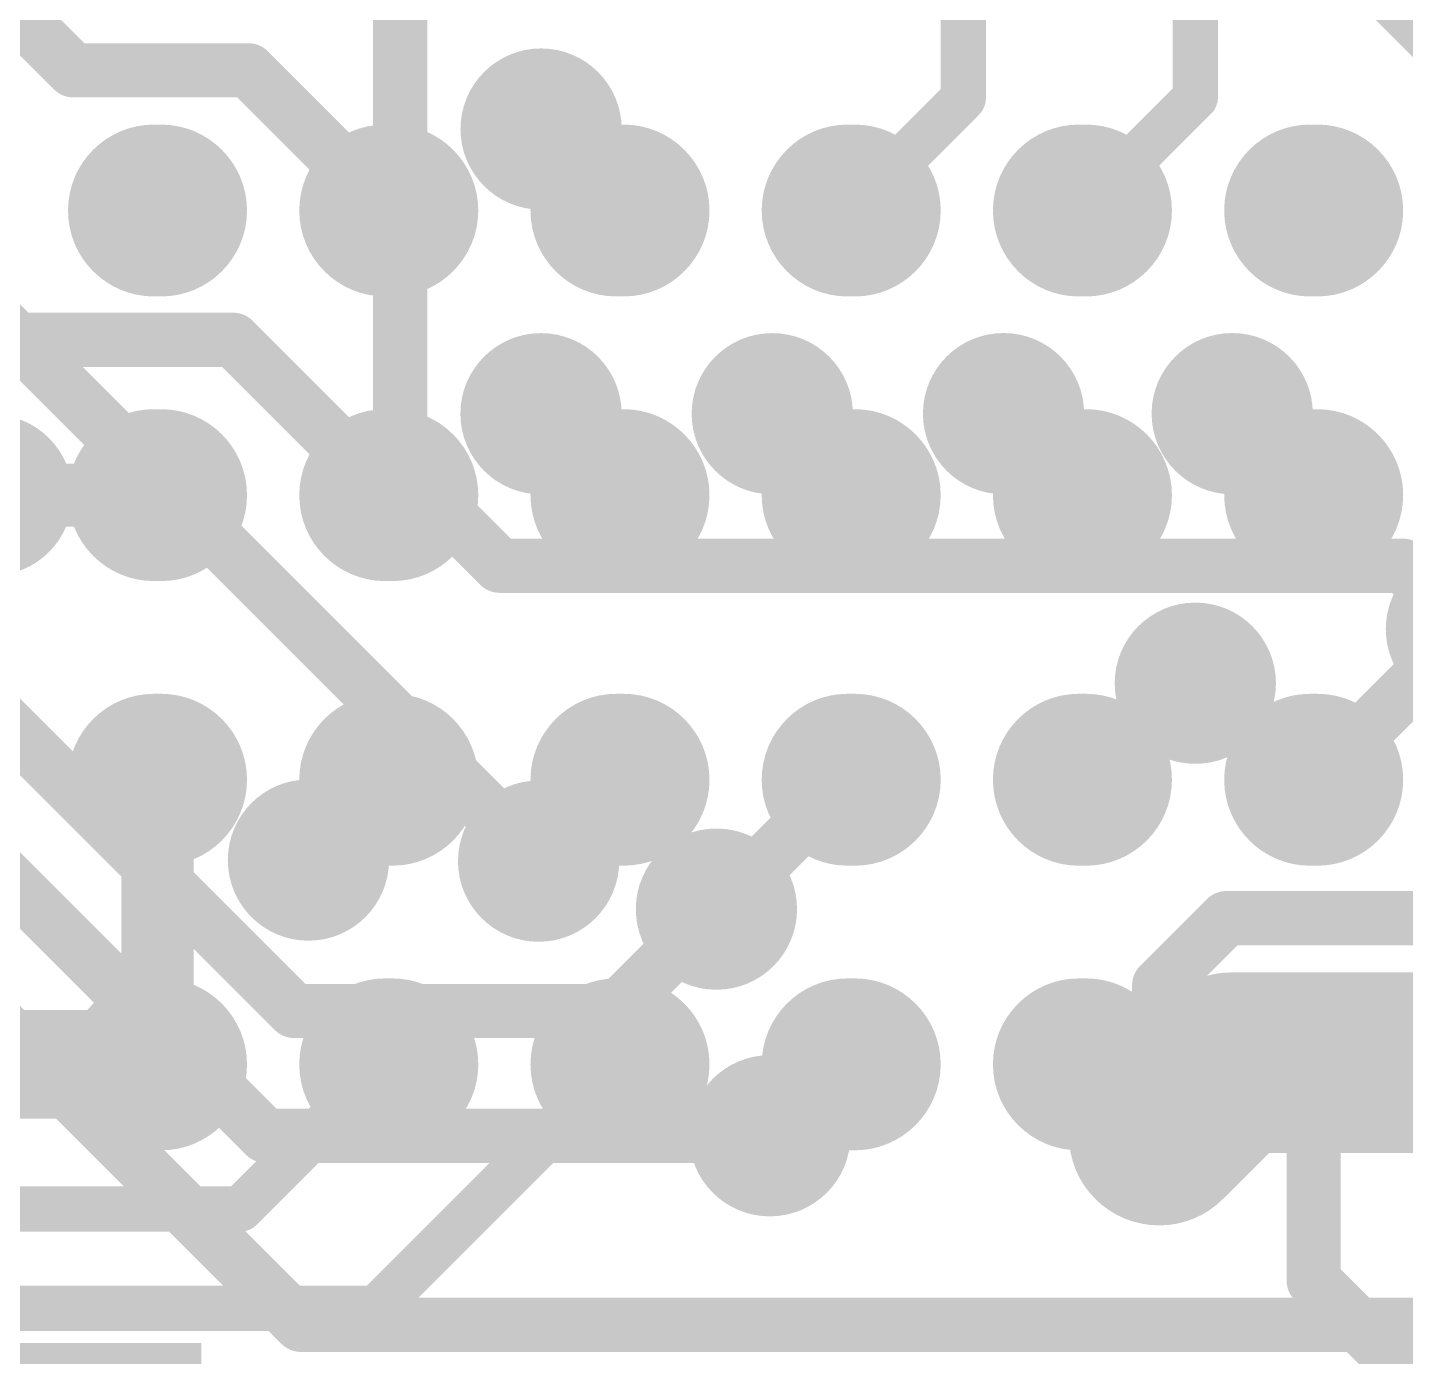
# Model space of a CAD drawing. Header units: millimetres. Extents: x -0.39 to 4.37, y -0.38 to 3.54.
# Drawn here: x 0.6398 to 0.7923, y 0.3515 to 0.4986 of the extents above; entities that cross this region are included whole.
import ezdxf

# ---------------------------------------------------------------- set-up
doc = ezdxf.new("R2010")
doc.units = ezdxf.units.MM
doc.header["$MEASUREMENT"] = 0
for name, color, linetype in [('BottomLayer', 5, 'Continuous'), ('BottomSolder', 6, 'Continuous'), ('TopLayer', 1, 'Continuous'), ('TopPaste', 8, 'Continuous'), ('TopSolder', 216, 'Continuous'), ('ViaHoleLayer', 16, 'Continuous')]:
    doc.layers.add(name, color=color, linetype=linetype)

# ---------------------------------------------------------------- blocks, each defined once
blk = doc.blocks.new('FBGA_178_SDRAM_368')
at = {"layer": 'TopLayer'}
h = blk.add_hatch(color=1, dxfattribs=at)
edge = h.paths.add_edge_path()
edge.add_arc((0.031496, 0.2051175), 0.005512, 0, 180)
edge.add_line((0.025984, 0.2051175), (0.025984, 0.2043305))
edge.add_arc((0.031496, 0.2043305), 0.005512, 180, 360)
edge.add_line((0.03700800000000001, 0.2043305), (0.03700800000000001, 0.2051175))
h = blk.add_hatch(color=1, dxfattribs=at)
edge = h.paths.add_edge_path()
edge.add_arc((0.062992, 0.2051175), 0.005512, 0, 180)
edge.add_line((0.05748, 0.2051175), (0.05748, 0.2043305))
edge.add_arc((0.062992, 0.2043305), 0.005512, 180, 360)
edge.add_line((0.06850400000000001, 0.2043305), (0.06850400000000001, 0.2051175))
h = blk.add_hatch(color=1, dxfattribs=at)
edge = h.paths.add_edge_path()
edge.add_arc((0.094488, 0.2051175), 0.005512, 0, 180)
edge.add_line((0.088976, 0.2051175), (0.088976, 0.2043305))
edge.add_arc((0.094488, 0.2043305), 0.005512, 180, 360)
edge.add_line((0.1, 0.2043305), (0.1, 0.2051175))
h = blk.add_hatch(color=1, dxfattribs=at)
edge = h.paths.add_edge_path()
edge.add_arc((0.125984, 0.2051175), 0.005512, 0, 180)
edge.add_line((0.120472, 0.2051175), (0.120472, 0.2043305))
edge.add_arc((0.125984, 0.2043305), 0.005512, 180, 360)
edge.add_line((0.131496, 0.2043305), (0.131496, 0.2051175))
h = blk.add_hatch(color=1, dxfattribs=at)
edge = h.paths.add_edge_path()
edge.add_arc((0.031496, 0.1795255), 0.005512, 0, 180)
edge.add_line((0.025984, 0.1795255), (0.025984, 0.1787385))
edge.add_arc((0.031496, 0.1787385), 0.005512, 180, 360)
edge.add_line((0.03700800000000001, 0.1787385), (0.03700800000000001, 0.1795255))
h = blk.add_hatch(color=1, dxfattribs=at)
edge = h.paths.add_edge_path()
edge.add_arc((0.062992, 0.1795255), 0.005512, 0, 180)
edge.add_line((0.05748, 0.1795255), (0.05748, 0.1787385))
edge.add_arc((0.062992, 0.1787385), 0.005512, 180, 360)
edge.add_line((0.06850400000000001, 0.1787385), (0.06850400000000001, 0.1795255))
h = blk.add_hatch(color=1, dxfattribs=at)
edge = h.paths.add_edge_path()
edge.add_arc((0.094488, 0.1795255), 0.005512, 0, 180)
edge.add_line((0.088976, 0.1795255), (0.088976, 0.1787385))
edge.add_arc((0.094488, 0.1787385), 0.005512, 180, 360)
edge.add_line((0.1, 0.1787385), (0.1, 0.1795255))
h = blk.add_hatch(color=1, dxfattribs=at)
edge = h.paths.add_edge_path()
edge.add_arc((0.125984, 0.1795255), 0.005512, 0, 180)
edge.add_line((0.120472, 0.1795255), (0.120472, 0.1787385))
edge.add_arc((0.125984, 0.1787385), 0.005512, 180, 360)
edge.add_line((0.131496, 0.1787385), (0.131496, 0.1795255))
h = blk.add_hatch(color=1, dxfattribs=at)
edge = h.paths.add_edge_path()
edge.add_arc((0.031496, 0.1539355), 0.005512, 0, 180)
edge.add_line((0.025984, 0.1539355), (0.025984, 0.1531485))
edge.add_arc((0.031496, 0.1531485), 0.005512, 180, 360)
edge.add_line((0.03700800000000001, 0.1531485), (0.03700800000000001, 0.1539355))
h = blk.add_hatch(color=1, dxfattribs=at)
edge = h.paths.add_edge_path()
edge.add_arc((0.062992, 0.1539355), 0.005512, 0, 180)
edge.add_line((0.05748, 0.1539355), (0.05748, 0.1531485))
edge.add_arc((0.062992, 0.1531485), 0.005512, 180, 360)
edge.add_line((0.06850400000000001, 0.1531485), (0.06850400000000001, 0.1539355))
h = blk.add_hatch(color=1, dxfattribs=at)
edge = h.paths.add_edge_path()
edge.add_arc((0.094488, 0.1539355), 0.005512, 0, 180)
edge.add_line((0.088976, 0.1539355), (0.088976, 0.1531485))
edge.add_arc((0.094488, 0.1531485), 0.005512, 180, 360)
edge.add_line((0.1, 0.1531485), (0.1, 0.1539355))
h = blk.add_hatch(color=1, dxfattribs=at)
edge = h.paths.add_edge_path()
edge.add_arc((0.125984, 0.1539355), 0.005512, 0, 180)
edge.add_line((0.120472, 0.1539355), (0.120472, 0.1531485))
edge.add_arc((0.125984, 0.1531485), 0.005512, 180, 360)
edge.add_line((0.131496, 0.1531485), (0.131496, 0.1539355))
h = blk.add_hatch(color=1, dxfattribs=at)
edge = h.paths.add_edge_path()
edge.add_arc((0.031496, 0.1283455), 0.005512, 0, 180)
edge.add_line((0.025984, 0.1283455), (0.025984, 0.1275585))
edge.add_arc((0.031496, 0.1275585), 0.005512, 180, 360)
edge.add_line((0.03700800000000001, 0.1275585), (0.03700800000000001, 0.1283455))
h = blk.add_hatch(color=1, dxfattribs=at)
edge = h.paths.add_edge_path()
edge.add_arc((0.062992, 0.1283455), 0.005512, 0, 180)
edge.add_line((0.05748, 0.1283455), (0.05748, 0.1275585))
edge.add_arc((0.062992, 0.1275585), 0.005512, 180, 360)
edge.add_line((0.06850400000000001, 0.1275585), (0.06850400000000001, 0.1283455))
h = blk.add_hatch(color=1, dxfattribs=at)
edge = h.paths.add_edge_path()
edge.add_arc((0.094488, 0.1283455), 0.005512, 0, 180)
edge.add_line((0.088976, 0.1283455), (0.088976, 0.1275585))
edge.add_arc((0.094488, 0.1275585), 0.005512, 180, 360)
edge.add_line((0.1, 0.1275585), (0.1, 0.1283455))
h = blk.add_hatch(color=1, dxfattribs=at)
edge = h.paths.add_edge_path()
edge.add_arc((0.125984, 0.1283455), 0.005512, 0, 180)
edge.add_line((0.120472, 0.1283455), (0.120472, 0.1275585))
edge.add_arc((0.125984, 0.1275585), 0.005512, 180, 360)
edge.add_line((0.131496, 0.1275585), (0.131496, 0.1283455))
h = blk.add_hatch(color=1, dxfattribs=at)
edge = h.paths.add_edge_path()
edge.add_arc((0.031496, 0.1027555), 0.005512, 0, 180)
edge.add_line((0.025984, 0.1027555), (0.025984, 0.1019685))
edge.add_arc((0.031496, 0.1019685), 0.005512, 180, 360)
edge.add_line((0.03700800000000001, 0.1019685), (0.03700800000000001, 0.1027555))
h = blk.add_hatch(color=1, dxfattribs=at)
edge = h.paths.add_edge_path()
edge.add_arc((0.062992, 0.1027555), 0.005512, 0, 180)
edge.add_line((0.05748, 0.1027555), (0.05748, 0.1019685))
edge.add_arc((0.062992, 0.1019685), 0.005512, 180, 360)
edge.add_line((0.06850400000000001, 0.1019685), (0.06850400000000001, 0.1027555))
h = blk.add_hatch(color=1, dxfattribs=at)
edge = h.paths.add_edge_path()
edge.add_arc((0.094488, 0.1027555), 0.005512, 0, 180)
edge.add_line((0.088976, 0.1027555), (0.088976, 0.1019685))
edge.add_arc((0.094488, 0.1019685), 0.005512, 180, 360)
edge.add_line((0.1, 0.1019685), (0.1, 0.1027555))
h = blk.add_hatch(color=1, dxfattribs=at)
edge = h.paths.add_edge_path()
edge.add_arc((0.125984, 0.1027555), 0.005512, 0, 180)
edge.add_line((0.120472, 0.1027555), (0.120472, 0.1019685))
edge.add_arc((0.125984, 0.1019685), 0.005512, 180, 360)
edge.add_line((0.131496, 0.1019685), (0.131496, 0.1027555))
h = blk.add_hatch(color=1, dxfattribs=at)
edge = h.paths.add_edge_path()
edge.add_arc((0.031496, 0.0771635), 0.005512, 0, 180)
edge.add_line((0.025984, 0.0771635), (0.025984, 0.0763765))
edge.add_arc((0.031496, 0.0763765), 0.005512, 180, 360)
edge.add_line((0.03700800000000001, 0.0763765), (0.03700800000000001, 0.0771635))
h = blk.add_hatch(color=1, dxfattribs=at)
edge = h.paths.add_edge_path()
edge.add_arc((0.062992, 0.0771635), 0.005512, 0, 180)
edge.add_line((0.05748, 0.0771635), (0.05748, 0.0763765))
edge.add_arc((0.062992, 0.0763765), 0.005512, 180, 360)
edge.add_line((0.06850400000000001, 0.0763765), (0.06850400000000001, 0.0771635))
h = blk.add_hatch(color=1, dxfattribs=at)
edge = h.paths.add_edge_path()
edge.add_arc((0.094488, 0.0771635), 0.005512, 0, 180)
edge.add_line((0.088976, 0.0771635), (0.088976, 0.0763765))
edge.add_arc((0.094488, 0.0763765), 0.005512, 180, 360)
edge.add_line((0.1, 0.0763765), (0.1, 0.0771635))
h = blk.add_hatch(color=1, dxfattribs=at)
edge = h.paths.add_edge_path()
edge.add_arc((0.125984, 0.0771635), 0.005512, 0, 180)
edge.add_line((0.120472, 0.0771635), (0.120472, 0.0763765))
edge.add_arc((0.125984, 0.0763765), 0.005512, 180, 360)
edge.add_line((0.131496, 0.0763765), (0.131496, 0.0771635))
at = {"layer": 'TopPaste'}
h = blk.add_hatch(color=8, dxfattribs=at)
edge = h.paths.add_edge_path()
edge.add_arc((0.031496, 0.2051175), 0.005512, 0, 180)
edge.add_line((0.025984, 0.2051175), (0.025984, 0.2043305))
edge.add_arc((0.031496, 0.2043305), 0.005512, 180, 360)
edge.add_line((0.03700800000000001, 0.2043305), (0.03700800000000001, 0.2051175))
h = blk.add_hatch(color=8, dxfattribs=at)
edge = h.paths.add_edge_path()
edge.add_arc((0.062992, 0.2051175), 0.005512, 0, 180)
edge.add_line((0.05748, 0.2051175), (0.05748, 0.2043305))
edge.add_arc((0.062992, 0.2043305), 0.005512, 180, 360)
edge.add_line((0.06850400000000001, 0.2043305), (0.06850400000000001, 0.2051175))
h = blk.add_hatch(color=8, dxfattribs=at)
edge = h.paths.add_edge_path()
edge.add_arc((0.094488, 0.2051175), 0.005512, 0, 180)
edge.add_line((0.088976, 0.2051175), (0.088976, 0.2043305))
edge.add_arc((0.094488, 0.2043305), 0.005512, 180, 360)
edge.add_line((0.1, 0.2043305), (0.1, 0.2051175))
h = blk.add_hatch(color=8, dxfattribs=at)
edge = h.paths.add_edge_path()
edge.add_arc((0.125984, 0.2051175), 0.005512, 0, 180)
edge.add_line((0.120472, 0.2051175), (0.120472, 0.2043305))
edge.add_arc((0.125984, 0.2043305), 0.005512, 180, 360)
edge.add_line((0.131496, 0.2043305), (0.131496, 0.2051175))
h = blk.add_hatch(color=8, dxfattribs=at)
edge = h.paths.add_edge_path()
edge.add_arc((0.031496, 0.1795255), 0.005512, 0, 180)
edge.add_line((0.025984, 0.1795255), (0.025984, 0.1787385))
edge.add_arc((0.031496, 0.1787385), 0.005512, 180, 360)
edge.add_line((0.03700800000000001, 0.1787385), (0.03700800000000001, 0.1795255))
h = blk.add_hatch(color=8, dxfattribs=at)
edge = h.paths.add_edge_path()
edge.add_arc((0.062992, 0.1795255), 0.005512, 0, 180)
edge.add_line((0.05748, 0.1795255), (0.05748, 0.1787385))
edge.add_arc((0.062992, 0.1787385), 0.005512, 180, 360)
edge.add_line((0.06850400000000001, 0.1787385), (0.06850400000000001, 0.1795255))
h = blk.add_hatch(color=8, dxfattribs=at)
edge = h.paths.add_edge_path()
edge.add_arc((0.094488, 0.1795255), 0.005512, 0, 180)
edge.add_line((0.088976, 0.1795255), (0.088976, 0.1787385))
edge.add_arc((0.094488, 0.1787385), 0.005512, 180, 360)
edge.add_line((0.1, 0.1787385), (0.1, 0.1795255))
h = blk.add_hatch(color=8, dxfattribs=at)
edge = h.paths.add_edge_path()
edge.add_arc((0.125984, 0.1795255), 0.005512, 0, 180)
edge.add_line((0.120472, 0.1795255), (0.120472, 0.1787385))
edge.add_arc((0.125984, 0.1787385), 0.005512, 180, 360)
edge.add_line((0.131496, 0.1787385), (0.131496, 0.1795255))
h = blk.add_hatch(color=8, dxfattribs=at)
edge = h.paths.add_edge_path()
edge.add_arc((0.031496, 0.1539355), 0.005512, 0, 180)
edge.add_line((0.025984, 0.1539355), (0.025984, 0.1531485))
edge.add_arc((0.031496, 0.1531485), 0.005512, 180, 360)
edge.add_line((0.03700800000000001, 0.1531485), (0.03700800000000001, 0.1539355))
h = blk.add_hatch(color=8, dxfattribs=at)
edge = h.paths.add_edge_path()
edge.add_arc((0.062992, 0.1539355), 0.005512, 0, 180)
edge.add_line((0.05748, 0.1539355), (0.05748, 0.1531485))
edge.add_arc((0.062992, 0.1531485), 0.005512, 180, 360)
edge.add_line((0.06850400000000001, 0.1531485), (0.06850400000000001, 0.1539355))
h = blk.add_hatch(color=8, dxfattribs=at)
edge = h.paths.add_edge_path()
edge.add_arc((0.094488, 0.1539355), 0.005512, 0, 180)
edge.add_line((0.088976, 0.1539355), (0.088976, 0.1531485))
edge.add_arc((0.094488, 0.1531485), 0.005512, 180, 360)
edge.add_line((0.1, 0.1531485), (0.1, 0.1539355))
h = blk.add_hatch(color=8, dxfattribs=at)
edge = h.paths.add_edge_path()
edge.add_arc((0.125984, 0.1539355), 0.005512, 0, 180)
edge.add_line((0.120472, 0.1539355), (0.120472, 0.1531485))
edge.add_arc((0.125984, 0.1531485), 0.005512, 180, 360)
edge.add_line((0.131496, 0.1531485), (0.131496, 0.1539355))
h = blk.add_hatch(color=8, dxfattribs=at)
edge = h.paths.add_edge_path()
edge.add_arc((0.031496, 0.1283455), 0.005512, 0, 180)
edge.add_line((0.025984, 0.1283455), (0.025984, 0.1275585))
edge.add_arc((0.031496, 0.1275585), 0.005512, 180, 360)
edge.add_line((0.03700800000000001, 0.1275585), (0.03700800000000001, 0.1283455))
h = blk.add_hatch(color=8, dxfattribs=at)
edge = h.paths.add_edge_path()
edge.add_arc((0.062992, 0.1283455), 0.005512, 0, 180)
edge.add_line((0.05748, 0.1283455), (0.05748, 0.1275585))
edge.add_arc((0.062992, 0.1275585), 0.005512, 180, 360)
edge.add_line((0.06850400000000001, 0.1275585), (0.06850400000000001, 0.1283455))
h = blk.add_hatch(color=8, dxfattribs=at)
edge = h.paths.add_edge_path()
edge.add_arc((0.094488, 0.1283455), 0.005512, 0, 180)
edge.add_line((0.088976, 0.1283455), (0.088976, 0.1275585))
edge.add_arc((0.094488, 0.1275585), 0.005512, 180, 360)
edge.add_line((0.1, 0.1275585), (0.1, 0.1283455))
h = blk.add_hatch(color=8, dxfattribs=at)
edge = h.paths.add_edge_path()
edge.add_arc((0.125984, 0.1283455), 0.005512, 0, 180)
edge.add_line((0.120472, 0.1283455), (0.120472, 0.1275585))
edge.add_arc((0.125984, 0.1275585), 0.005512, 180, 360)
edge.add_line((0.131496, 0.1275585), (0.131496, 0.1283455))
h = blk.add_hatch(color=8, dxfattribs=at)
edge = h.paths.add_edge_path()
edge.add_arc((0.031496, 0.1027555), 0.005512, 0, 180)
edge.add_line((0.025984, 0.1027555), (0.025984, 0.1019685))
edge.add_arc((0.031496, 0.1019685), 0.005512, 180, 360)
edge.add_line((0.03700800000000001, 0.1019685), (0.03700800000000001, 0.1027555))
h = blk.add_hatch(color=8, dxfattribs=at)
edge = h.paths.add_edge_path()
edge.add_arc((0.062992, 0.1027555), 0.005512, 0, 180)
edge.add_line((0.05748, 0.1027555), (0.05748, 0.1019685))
edge.add_arc((0.062992, 0.1019685), 0.005512, 180, 360)
edge.add_line((0.06850400000000001, 0.1019685), (0.06850400000000001, 0.1027555))
h = blk.add_hatch(color=8, dxfattribs=at)
edge = h.paths.add_edge_path()
edge.add_arc((0.094488, 0.1027555), 0.005512, 0, 180)
edge.add_line((0.088976, 0.1027555), (0.088976, 0.1019685))
edge.add_arc((0.094488, 0.1019685), 0.005512, 180, 360)
edge.add_line((0.1, 0.1019685), (0.1, 0.1027555))
h = blk.add_hatch(color=8, dxfattribs=at)
edge = h.paths.add_edge_path()
edge.add_arc((0.125984, 0.1027555), 0.005512, 0, 180)
edge.add_line((0.120472, 0.1027555), (0.120472, 0.1019685))
edge.add_arc((0.125984, 0.1019685), 0.005512, 180, 360)
edge.add_line((0.131496, 0.1019685), (0.131496, 0.1027555))
h = blk.add_hatch(color=8, dxfattribs=at)
edge = h.paths.add_edge_path()
edge.add_arc((0.031496, 0.0771635), 0.005512, 0, 180)
edge.add_line((0.025984, 0.0771635), (0.025984, 0.0763765))
edge.add_arc((0.031496, 0.0763765), 0.005512, 180, 360)
edge.add_line((0.03700800000000001, 0.0763765), (0.03700800000000001, 0.0771635))
h = blk.add_hatch(color=8, dxfattribs=at)
edge = h.paths.add_edge_path()
edge.add_arc((0.062992, 0.0771635), 0.005512, 0, 180)
edge.add_line((0.05748, 0.0771635), (0.05748, 0.0763765))
edge.add_arc((0.062992, 0.0763765), 0.005512, 180, 360)
edge.add_line((0.06850400000000001, 0.0763765), (0.06850400000000001, 0.0771635))
h = blk.add_hatch(color=8, dxfattribs=at)
edge = h.paths.add_edge_path()
edge.add_arc((0.094488, 0.0771635), 0.005512, 0, 180)
edge.add_line((0.088976, 0.0771635), (0.088976, 0.0763765))
edge.add_arc((0.094488, 0.0763765), 0.005512, 180, 360)
edge.add_line((0.1, 0.0763765), (0.1, 0.0771635))
h = blk.add_hatch(color=8, dxfattribs=at)
edge = h.paths.add_edge_path()
edge.add_arc((0.125984, 0.0771635), 0.005512, 0, 180)
edge.add_line((0.120472, 0.0771635), (0.120472, 0.0763765))
edge.add_arc((0.125984, 0.0763765), 0.005512, 180, 360)
edge.add_line((0.131496, 0.0763765), (0.131496, 0.0771635))
at = {"layer": 'TopSolder'}
h = blk.add_hatch(color=216, dxfattribs=at)
edge = h.paths.add_edge_path()
edge.add_arc((0.031496, 0.2051175), 0.009512, 0, 180)
edge.add_line((0.021984, 0.2051175), (0.021984, 0.2043305))
edge.add_arc((0.031496, 0.2043305), 0.009512, 180, 360)
edge.add_line((0.041008, 0.2043305), (0.041008, 0.2051175))
h = blk.add_hatch(color=216, dxfattribs=at)
edge = h.paths.add_edge_path()
edge.add_arc((0.062992, 0.2051175), 0.009512, 0, 180)
edge.add_line((0.05348000000000001, 0.2051175), (0.05348000000000001, 0.2043305))
edge.add_arc((0.062992, 0.2043305), 0.009512, 180, 360)
edge.add_line((0.07250400000000001, 0.2043305), (0.07250400000000001, 0.2051175))
h = blk.add_hatch(color=216, dxfattribs=at)
edge = h.paths.add_edge_path()
edge.add_arc((0.094488, 0.2051175), 0.009512, 0, 180)
edge.add_line((0.084976, 0.2051175), (0.084976, 0.2043305))
edge.add_arc((0.094488, 0.2043305), 0.009512, 180, 360)
edge.add_line((0.104, 0.2043305), (0.104, 0.2051175))
h = blk.add_hatch(color=216, dxfattribs=at)
edge = h.paths.add_edge_path()
edge.add_arc((0.125984, 0.2051175), 0.009512, 0, 180)
edge.add_line((0.116472, 0.2051175), (0.116472, 0.2043305))
edge.add_arc((0.125984, 0.2043305), 0.009512, 180, 360)
edge.add_line((0.135496, 0.2043305), (0.135496, 0.2051175))
h = blk.add_hatch(color=216, dxfattribs=at)
edge = h.paths.add_edge_path()
edge.add_arc((0.031496, 0.1795255), 0.009512, 0, 180)
edge.add_line((0.021984, 0.1795255), (0.021984, 0.1787385))
edge.add_arc((0.031496, 0.1787385), 0.009512, 180, 360)
edge.add_line((0.041008, 0.1787385), (0.041008, 0.1795255))
h = blk.add_hatch(color=216, dxfattribs=at)
edge = h.paths.add_edge_path()
edge.add_arc((0.062992, 0.1795255), 0.009512, 0, 180)
edge.add_line((0.05348000000000001, 0.1795255), (0.05348000000000001, 0.1787385))
edge.add_arc((0.062992, 0.1787385), 0.009512, 180, 360)
edge.add_line((0.07250400000000001, 0.1787385), (0.07250400000000001, 0.1795255))
h = blk.add_hatch(color=216, dxfattribs=at)
edge = h.paths.add_edge_path()
edge.add_arc((0.094488, 0.1795255), 0.009512, 0, 180)
edge.add_line((0.084976, 0.1795255), (0.084976, 0.1787385))
edge.add_arc((0.094488, 0.1787385), 0.009512, 180, 360)
edge.add_line((0.104, 0.1787385), (0.104, 0.1795255))
h = blk.add_hatch(color=216, dxfattribs=at)
edge = h.paths.add_edge_path()
edge.add_arc((0.125984, 0.1795255), 0.009512, 0, 180)
edge.add_line((0.116472, 0.1795255), (0.116472, 0.1787385))
edge.add_arc((0.125984, 0.1787385), 0.009512, 180, 360)
edge.add_line((0.135496, 0.1787385), (0.135496, 0.1795255))
h = blk.add_hatch(color=216, dxfattribs=at)
edge = h.paths.add_edge_path()
edge.add_arc((0.031496, 0.1539355), 0.009512, 0, 180)
edge.add_line((0.021984, 0.1539355), (0.021984, 0.1531485))
edge.add_arc((0.031496, 0.1531485), 0.009512, 180, 360)
edge.add_line((0.041008, 0.1531485), (0.041008, 0.1539355))
h = blk.add_hatch(color=216, dxfattribs=at)
edge = h.paths.add_edge_path()
edge.add_arc((0.062992, 0.1539355), 0.009512, 0, 180)
edge.add_line((0.05348000000000001, 0.1539355), (0.05348000000000001, 0.1531485))
edge.add_arc((0.062992, 0.1531485), 0.009512, 180, 360)
edge.add_line((0.07250400000000001, 0.1531485), (0.07250400000000001, 0.1539355))
h = blk.add_hatch(color=216, dxfattribs=at)
edge = h.paths.add_edge_path()
edge.add_arc((0.094488, 0.1539355), 0.009512, 0, 180)
edge.add_line((0.084976, 0.1539355), (0.084976, 0.1531485))
edge.add_arc((0.094488, 0.1531485), 0.009512, 180, 360)
edge.add_line((0.104, 0.1531485), (0.104, 0.1539355))
h = blk.add_hatch(color=216, dxfattribs=at)
edge = h.paths.add_edge_path()
edge.add_arc((0.125984, 0.1539355), 0.009512, 0, 180)
edge.add_line((0.116472, 0.1539355), (0.116472, 0.1531485))
edge.add_arc((0.125984, 0.1531485), 0.009512, 180, 360)
edge.add_line((0.135496, 0.1531485), (0.135496, 0.1539355))
h = blk.add_hatch(color=216, dxfattribs=at)
edge = h.paths.add_edge_path()
edge.add_arc((0.031496, 0.1283455), 0.009512, 0, 180)
edge.add_line((0.021984, 0.1283455), (0.021984, 0.1275585))
edge.add_arc((0.031496, 0.1275585), 0.009512, 180, 360)
edge.add_line((0.041008, 0.1275585), (0.041008, 0.1283455))
h = blk.add_hatch(color=216, dxfattribs=at)
edge = h.paths.add_edge_path()
edge.add_arc((0.062992, 0.1283455), 0.009512, 0, 180)
edge.add_line((0.05348000000000001, 0.1283455), (0.05348000000000001, 0.1275585))
edge.add_arc((0.062992, 0.1275585), 0.009512, 180, 360)
edge.add_line((0.07250400000000001, 0.1275585), (0.07250400000000001, 0.1283455))
h = blk.add_hatch(color=216, dxfattribs=at)
edge = h.paths.add_edge_path()
edge.add_arc((0.094488, 0.1283455), 0.009512, 0, 180)
edge.add_line((0.084976, 0.1283455), (0.084976, 0.1275585))
edge.add_arc((0.094488, 0.1275585), 0.009512, 180, 360)
edge.add_line((0.104, 0.1275585), (0.104, 0.1283455))
h = blk.add_hatch(color=216, dxfattribs=at)
edge = h.paths.add_edge_path()
edge.add_arc((0.125984, 0.1283455), 0.009512, 0, 180)
edge.add_line((0.116472, 0.1283455), (0.116472, 0.1275585))
edge.add_arc((0.125984, 0.1275585), 0.009512, 180, 360)
edge.add_line((0.135496, 0.1275585), (0.135496, 0.1283455))
h = blk.add_hatch(color=216, dxfattribs=at)
edge = h.paths.add_edge_path()
edge.add_arc((0.031496, 0.1027555), 0.009512, 0, 180)
edge.add_line((0.021984, 0.1027555), (0.021984, 0.1019685))
edge.add_arc((0.031496, 0.1019685), 0.009512, 180, 360)
edge.add_line((0.041008, 0.1019685), (0.041008, 0.1027555))
h = blk.add_hatch(color=216, dxfattribs=at)
edge = h.paths.add_edge_path()
edge.add_arc((0.062992, 0.1027555), 0.009512, 0, 180)
edge.add_line((0.05348000000000001, 0.1027555), (0.05348000000000001, 0.1019685))
edge.add_arc((0.062992, 0.1019685), 0.009512, 180, 360)
edge.add_line((0.07250400000000001, 0.1019685), (0.07250400000000001, 0.1027555))
h = blk.add_hatch(color=216, dxfattribs=at)
edge = h.paths.add_edge_path()
edge.add_arc((0.094488, 0.1027555), 0.009512, 0, 180)
edge.add_line((0.084976, 0.1027555), (0.084976, 0.1019685))
edge.add_arc((0.094488, 0.1019685), 0.009512, 180, 360)
edge.add_line((0.104, 0.1019685), (0.104, 0.1027555))
h = blk.add_hatch(color=216, dxfattribs=at)
edge = h.paths.add_edge_path()
edge.add_arc((0.125984, 0.1027555), 0.009512, 0, 180)
edge.add_line((0.116472, 0.1027555), (0.116472, 0.1019685))
edge.add_arc((0.125984, 0.1019685), 0.009512, 180, 360)
edge.add_line((0.135496, 0.1019685), (0.135496, 0.1027555))
h = blk.add_hatch(color=216, dxfattribs=at)
edge = h.paths.add_edge_path()
edge.add_arc((0.031496, 0.0771635), 0.009512, 0, 180)
edge.add_line((0.021984, 0.0771635), (0.021984, 0.0763765))
edge.add_arc((0.031496, 0.0763765), 0.009512, 180, 360)
edge.add_line((0.041008, 0.0763765), (0.041008, 0.0771635))
h = blk.add_hatch(color=216, dxfattribs=at)
edge = h.paths.add_edge_path()
edge.add_arc((0.062992, 0.0771635), 0.009512, 0, 180)
edge.add_line((0.05348000000000001, 0.0771635), (0.05348000000000001, 0.0763765))
edge.add_arc((0.062992, 0.0763765), 0.009512, 180, 360)
edge.add_line((0.07250400000000001, 0.0763765), (0.07250400000000001, 0.0771635))
h = blk.add_hatch(color=216, dxfattribs=at)
edge = h.paths.add_edge_path()
edge.add_arc((0.094488, 0.0771635), 0.009512, 0, 180)
edge.add_line((0.084976, 0.0771635), (0.084976, 0.0763765))
edge.add_arc((0.094488, 0.0763765), 0.009512, 180, 360)
edge.add_line((0.104, 0.0763765), (0.104, 0.0771635))
h = blk.add_hatch(color=216, dxfattribs=at)
edge = h.paths.add_edge_path()
edge.add_arc((0.125984, 0.0771635), 0.009512, 0, 180)
edge.add_line((0.116472, 0.0771635), (0.116472, 0.0763765))
edge.add_arc((0.125984, 0.0763765), 0.009512, 180, 360)
edge.add_line((0.135496, 0.0763765), (0.135496, 0.0771635))

msp = doc.modelspace()

# ---------------------------------------------------------------- hatches: boundary and pattern name
at = {"layer": 'BottomLayer'}
h = msp.add_hatch(color=5, dxfattribs=at)
edge = h.paths.add_edge_path()
edge.add_arc((0.6965945, 0.4873262), 0.0049212, 0, 360)
h = msp.add_hatch(color=5, dxfattribs=at)
edge = h.paths.add_edge_path()
edge.add_arc((0.6541445, 0.4783102), 0.0049212, 0, 360)
h = msp.add_hatch(color=5, dxfattribs=at)
edge = h.paths.add_edge_path()
edge.add_arc((0.7820985, 0.4783102), 0.0049212, 0, 360)
h = msp.add_hatch(color=5, dxfattribs=at)
edge = h.paths.add_edge_path()
edge.add_arc((0.6965865, 0.4558222), 0.0049212, 0, 360)
h = msp.add_hatch(color=5, dxfattribs=at)
edge = h.paths.add_edge_path()
edge.add_arc((0.7221765, 0.4558222), 0.0049212, 0, 360)
h = msp.add_hatch(color=5, dxfattribs=at)
edge = h.paths.add_edge_path()
edge.add_arc((0.7477745, 0.4558302), 0.0049212, 0, 360)
h = msp.add_hatch(color=5, dxfattribs=at)
edge = h.paths.add_edge_path()
edge.add_arc((0.7730825, 0.4558302), 0.0049212, 0, 360)
h = msp.add_hatch(color=5, dxfattribs=at)
edge = h.paths.add_edge_path()
edge.add_arc((0.6358225, 0.4468222), 0.0049212, 0, 360)
h = msp.add_hatch(color=5, dxfattribs=at)
edge = h.paths.add_edge_path()
edge.add_arc((0.769, 0.426), 0.0049212, 0, 360)
h = msp.add_hatch(color=5, dxfattribs=at)
edge = h.paths.add_edge_path()
edge.add_arc((0.6708459, 0.4064276), 0.0049212, 0, 360)
h = msp.add_hatch(color=5, dxfattribs=at)
edge = h.paths.add_edge_path()
edge.add_arc((0.6963185, 0.4063102), 0.0049212, 0, 360)
h = msp.add_hatch(color=5, dxfattribs=at)
edge = h.paths.add_edge_path()
edge.add_arc((0.716, 0.401), 0.0049212, 0, 360)
h = msp.add_hatch(color=5, dxfattribs=at)
edge = h.paths.add_edge_path()
edge.add_arc((0.765, 0.376), 0.0059055, 0, 360)
h = msp.add_hatch(color=5, dxfattribs=at)
edge = h.paths.add_edge_path()
edge.add_arc((0.7219085, 0.3759213), 0.0049212, 0, 360)
msp.add_hatch(color=5, dxfattribs=at).paths.add_polyline_path([(0.595, 0.247), (0.659, 0.247), (0.659, 0.353), (0.595, 0.353)])
at = {"layer": 'BottomSolder'}
h = msp.add_hatch(color=6, dxfattribs=at)
edge = h.paths.add_edge_path()
edge.add_arc((0.6965945, 0.4873262), 0.0089212, 0, 360)
h = msp.add_hatch(color=6, dxfattribs=at)
edge = h.paths.add_edge_path()
edge.add_arc((0.6541445, 0.4783102), 0.0089212, 0, 360)
h = msp.add_hatch(color=6, dxfattribs=at)
edge = h.paths.add_edge_path()
edge.add_arc((0.7820985, 0.4783102), 0.0089212, 0, 360)
h = msp.add_hatch(color=6, dxfattribs=at)
edge = h.paths.add_edge_path()
edge.add_arc((0.6965865, 0.4558222), 0.0089212, 0, 360)
h = msp.add_hatch(color=6, dxfattribs=at)
edge = h.paths.add_edge_path()
edge.add_arc((0.7221765, 0.4558222), 0.0089212, 0, 360)
h = msp.add_hatch(color=6, dxfattribs=at)
edge = h.paths.add_edge_path()
edge.add_arc((0.7477745, 0.4558302), 0.0089212, 0, 360)
h = msp.add_hatch(color=6, dxfattribs=at)
edge = h.paths.add_edge_path()
edge.add_arc((0.7730825, 0.4558302), 0.0089212, 0, 360)
h = msp.add_hatch(color=6, dxfattribs=at)
edge = h.paths.add_edge_path()
edge.add_arc((0.6358225, 0.4468222), 0.0089212, 0, 360)
h = msp.add_hatch(color=6, dxfattribs=at)
edge = h.paths.add_edge_path()
edge.add_arc((0.799, 0.432), 0.0089212, 0, 360)
h = msp.add_hatch(color=6, dxfattribs=at)
edge = h.paths.add_edge_path()
edge.add_arc((0.769, 0.426), 0.0089212, 0, 360)
h = msp.add_hatch(color=6, dxfattribs=at)
edge = h.paths.add_edge_path()
edge.add_arc((0.6708459, 0.4064276), 0.0089212, 0, 360)
h = msp.add_hatch(color=6, dxfattribs=at)
edge = h.paths.add_edge_path()
edge.add_arc((0.6963185, 0.4063102), 0.0089212, 0, 360)
h = msp.add_hatch(color=6, dxfattribs=at)
edge = h.paths.add_edge_path()
edge.add_arc((0.716, 0.401), 0.0089212, 0, 360)
h = msp.add_hatch(color=6, dxfattribs=at)
edge = h.paths.add_edge_path()
edge.add_arc((0.765, 0.376), 0.0099055, 0, 360)
h = msp.add_hatch(color=6, dxfattribs=at)
edge = h.paths.add_edge_path()
edge.add_arc((0.7219085, 0.3759213), 0.0089212, 0, 360)
at = {"layer": 'TopLayer'}
h = msp.add_hatch(color=1, dxfattribs=at)
edge = h.paths.add_edge_path()
edge.add_arc((0.6965945, 0.4873262), 0.0049212, 0, 360)
h = msp.add_hatch(color=1, dxfattribs=at)
edge = h.paths.add_edge_path()
edge.add_arc((0.6541445, 0.4783102), 0.0049212, 0, 360)
h = msp.add_hatch(color=1, dxfattribs=at)
edge = h.paths.add_edge_path()
edge.add_arc((0.7820985, 0.4783102), 0.0049212, 0, 360)
h = msp.add_hatch(color=1, dxfattribs=at)
edge = h.paths.add_edge_path()
edge.add_arc((0.6965865, 0.4558222), 0.0049212, 0, 360)
h = msp.add_hatch(color=1, dxfattribs=at)
edge = h.paths.add_edge_path()
edge.add_arc((0.7221765, 0.4558222), 0.0049212, 0, 360)
h = msp.add_hatch(color=1, dxfattribs=at)
edge = h.paths.add_edge_path()
edge.add_arc((0.7477745, 0.4558302), 0.0049212, 0, 360)
h = msp.add_hatch(color=1, dxfattribs=at)
edge = h.paths.add_edge_path()
edge.add_arc((0.7730825, 0.4558302), 0.0049212, 0, 360)
h = msp.add_hatch(color=1, dxfattribs=at)
edge = h.paths.add_edge_path()
edge.add_arc((0.6358225, 0.4468222), 0.0049212, 0, 360)
h = msp.add_hatch(color=1, dxfattribs=at)
edge = h.paths.add_edge_path()
edge.add_arc((0.769, 0.426), 0.0049212, 0, 360)
h = msp.add_hatch(color=1, dxfattribs=at)
edge = h.paths.add_edge_path()
edge.add_arc((0.6708459, 0.4064276), 0.0049212, 0, 360)
h = msp.add_hatch(color=1, dxfattribs=at)
edge = h.paths.add_edge_path()
edge.add_arc((0.6963185, 0.4063102), 0.0049212, 0, 360)
h = msp.add_hatch(color=1, dxfattribs=at)
edge = h.paths.add_edge_path()
edge.add_arc((0.716, 0.401), 0.0049212, 0, 360)
h = msp.add_hatch(color=1, dxfattribs=at)
edge = h.paths.add_edge_path()
edge.add_arc((0.765, 0.376), 0.0059055, 0, 360)
h = msp.add_hatch(color=1, dxfattribs=at)
edge = h.paths.add_edge_path()
edge.add_arc((0.7219085, 0.3759213), 0.0049212, 0, 360)
at = {"layer": 'TopSolder'}
h = msp.add_hatch(color=216, dxfattribs=at)
edge = h.paths.add_edge_path()
edge.add_arc((0.6965945, 0.4873262), 0.0089212, 0, 360)
h = msp.add_hatch(color=216, dxfattribs=at)
edge = h.paths.add_edge_path()
edge.add_arc((0.6541445, 0.4783102), 0.0089212, 0, 360)
h = msp.add_hatch(color=216, dxfattribs=at)
edge = h.paths.add_edge_path()
edge.add_arc((0.7820985, 0.4783102), 0.0089212, 0, 360)
h = msp.add_hatch(color=216, dxfattribs=at)
edge = h.paths.add_edge_path()
edge.add_arc((0.6965865, 0.4558222), 0.0089212, 0, 360)
h = msp.add_hatch(color=216, dxfattribs=at)
edge = h.paths.add_edge_path()
edge.add_arc((0.7221765, 0.4558222), 0.0089212, 0, 360)
h = msp.add_hatch(color=216, dxfattribs=at)
edge = h.paths.add_edge_path()
edge.add_arc((0.7477745, 0.4558302), 0.0089212, 0, 360)
h = msp.add_hatch(color=216, dxfattribs=at)
edge = h.paths.add_edge_path()
edge.add_arc((0.7730825, 0.4558302), 0.0089212, 0, 360)
h = msp.add_hatch(color=216, dxfattribs=at)
edge = h.paths.add_edge_path()
edge.add_arc((0.6358225, 0.4468222), 0.0089212, 0, 360)
h = msp.add_hatch(color=216, dxfattribs=at)
edge = h.paths.add_edge_path()
edge.add_arc((0.799, 0.432), 0.0089212, 0, 360)
h = msp.add_hatch(color=216, dxfattribs=at)
edge = h.paths.add_edge_path()
edge.add_arc((0.769, 0.426), 0.0089212, 0, 360)
h = msp.add_hatch(color=216, dxfattribs=at)
edge = h.paths.add_edge_path()
edge.add_arc((0.6708459, 0.4064276), 0.0089212, 0, 360)
h = msp.add_hatch(color=216, dxfattribs=at)
edge = h.paths.add_edge_path()
edge.add_arc((0.6963185, 0.4063102), 0.0089212, 0, 360)
h = msp.add_hatch(color=216, dxfattribs=at)
edge = h.paths.add_edge_path()
edge.add_arc((0.716, 0.401), 0.0089212, 0, 360)
h = msp.add_hatch(color=216, dxfattribs=at)
edge = h.paths.add_edge_path()
edge.add_arc((0.765, 0.376), 0.0099055, 0, 360)
h = msp.add_hatch(color=216, dxfattribs=at)
edge = h.paths.add_edge_path()
edge.add_arc((0.7219085, 0.3759213), 0.0089212, 0, 360)
at = {"layer": 'ViaHoleLayer'}
h = msp.add_hatch(color=16, dxfattribs=at)
edge = h.paths.add_edge_path()
edge.add_arc((0.6965945, 0.4873262), 0.003937, 0, 360)
h = msp.add_hatch(color=16, dxfattribs=at)
edge = h.paths.add_edge_path()
edge.add_arc((0.6541445, 0.4783102), 0.003937, 0, 360)
h = msp.add_hatch(color=16, dxfattribs=at)
edge = h.paths.add_edge_path()
edge.add_arc((0.7820985, 0.4783102), 0.003937, 0, 360)
h = msp.add_hatch(color=16, dxfattribs=at)
edge = h.paths.add_edge_path()
edge.add_arc((0.6965865, 0.4558222), 0.003937, 0, 360)
h = msp.add_hatch(color=16, dxfattribs=at)
edge = h.paths.add_edge_path()
edge.add_arc((0.7221765, 0.4558222), 0.003937, 0, 360)
h = msp.add_hatch(color=16, dxfattribs=at)
edge = h.paths.add_edge_path()
edge.add_arc((0.7477745, 0.4558302), 0.003937, 0, 360)
h = msp.add_hatch(color=16, dxfattribs=at)
edge = h.paths.add_edge_path()
edge.add_arc((0.7730825, 0.4558302), 0.003937, 0, 360)
h = msp.add_hatch(color=16, dxfattribs=at)
edge = h.paths.add_edge_path()
edge.add_arc((0.769, 0.426), 0.003937, 0, 360)
h = msp.add_hatch(color=16, dxfattribs=at)
edge = h.paths.add_edge_path()
edge.add_arc((0.6708459, 0.4064276), 0.003937, 0, 360)
h = msp.add_hatch(color=16, dxfattribs=at)
edge = h.paths.add_edge_path()
edge.add_arc((0.6963185, 0.4063102), 0.003937, 0, 360)
h = msp.add_hatch(color=16, dxfattribs=at)
edge = h.paths.add_edge_path()
edge.add_arc((0.716, 0.401), 0.003937, 0, 360)
h = msp.add_hatch(color=16, dxfattribs=at)
edge = h.paths.add_edge_path()
edge.add_arc((0.7219085, 0.3759213), 0.003937, 0, 360)
h = msp.add_hatch(color=16, dxfattribs=at)
edge = h.paths.add_edge_path()
edge.add_arc((0.765, 0.376), 0.003937, 0, 360)

# ---------------------------------------------------------------- linework, layer by layer
at = {"layer": 'BottomLayer'}
for points, const_width in [([(0.681, 0.45), (0.681, 0.7207929)], 0.006), ([(0.54, 0.485), (0.67, 0.355)], 0.006), ([(0.573, 0.4860001), (0.6692719, 0.3897282)], 0.006), ([(0.5588225, 0.4831776), (0.6660788, 0.3759213)], 0.006), ([(0.6308225, 0.4718062), (0.6963185, 0.4063102)], 0.006), ([(0.681, 0.45), (0.692, 0.439)], 0.006), ([(0.692, 0.439), (0.792, 0.439)], 0.006), ([(0.792, 0.439), (0.799, 0.432)], 0.006), ([(0.7047282, 0.3897282), (0.716, 0.401)], 0.006), ([(0.765, 0.376), (0.773, 0.384)], 0.02), ([(0.773, 0.384), (0.8236447, 0.384)], 0.02), ([(0.6692719, 0.3897282), (0.7047282, 0.3897282)], 0.006), ([(0.6660788, 0.3759213), (0.7219085, 0.3759213)], 0.006), ([(0.67, 0.355), (0.806, 0.355)], 0.006)]:
    msp.add_lwpolyline(points, dxfattribs=dict(at, const_width=const_width))
for points, const_width in [([(0.6795, 0.45, 1), (0.6825, 0.45, 1)], 0.003), ([(0.6795, 0.45, 1), (0.6825, 0.45, 1)], 0.003), ([(0.6905, 0.439, 1), (0.6935, 0.439, 1)], 0.003), ([(0.6905, 0.439, 1), (0.6935, 0.439, 1)], 0.003), ([(0.7905, 0.439, 1), (0.7935, 0.439, 1)], 0.003), ([(0.7905, 0.439, 1), (0.7935, 0.439, 1)], 0.003), ([(0.6948185, 0.4063102, 1), (0.6978185, 0.4063102, 1)], 0.003), ([(0.7145, 0.401, 1), (0.7175, 0.401, 1)], 0.003), ([(0.768, 0.384, 1), (0.778, 0.384, 1)], 0.01), ([(0.768, 0.384, 1), (0.778, 0.384, 1)], 0.01), ([(0.6677719, 0.3897282, 1), (0.6707719, 0.3897282, 1)], 0.003), ([(0.6677719, 0.3897282, 1), (0.6707719, 0.3897282, 1)], 0.003), ([(0.7032282, 0.3897282, 1), (0.7062282, 0.3897282, 1)], 0.003), ([(0.7032282, 0.3897282, 1), (0.7062282, 0.3897282, 1)], 0.003), ([(0.76, 0.376, 1), (0.77, 0.376, 1)], 0.01), ([(0.6645788, 0.3759213, 1), (0.6675788, 0.3759213, 1)], 0.003), ([(0.6645788, 0.3759213, 1), (0.6675788, 0.3759213, 1)], 0.003), ([(0.7204085, 0.3759213, 1), (0.7234085, 0.3759213, 1)], 0.003), ([(0.6685, 0.355, 1), (0.6715, 0.355, 1)], 0.003), ([(0.6685, 0.355, 1), (0.6715, 0.355, 1)], 0.003)]:
    msp.add_lwpolyline(points, format="xyb", close=True, dxfattribs=dict(at, const_width=const_width))
at = {"layer": 'TopLayer'}
for points, const_width in [([(0.743322, 0.4907157), (0.743322, 0.553)], 0.005), ([(0.769, 0.4908037), (0.769, 0.553)], 0.005), ([(0.625917, 0.5127277), (0.6448225, 0.4938222)], 0.006), ([(0.7820985, 0.5098062), (0.795, 0.4969047)], 0.005), ([(0.6448225, 0.4938222), (0.6642245, 0.4938222)], 0.006), ([(0.6642245, 0.4938222), (0.6797365, 0.4783102)], 0.006), ([(0.7309165, 0.4783102), (0.743322, 0.4907157)], 0.005), ([(0.7565065, 0.4783102), (0.769, 0.4908037)], 0.005), ([(0.6965945, 0.4873262), (0.7056025, 0.4783182)], 0.006), ([(0.5, 0.464), (0.6625507, 0.464)], 0.006), ([(0.6625507, 0.464), (0.6797365, 0.4468142)], 0.006), ([(0.6965865, 0.4558222), (0.7055945, 0.4468142)], 0.006), ([(0.7221765, 0.4558222), (0.7311845, 0.4468142)], 0.006), ([(0.7477745, 0.4558302), (0.7567825, 0.4468222)], 0.006), ([(0.7730825, 0.4558302), (0.7820905, 0.4468222)], 0.006), ([(0.6358305, 0.4468142), (0.6541445, 0.4468142)], 0.007), ([(0.7050186, 0.4470183), (0.7052227, 0.4468142)], 0.006), ([(0.6536485, 0.4463182), (0.6541445, 0.4468142)], 0.006), ([(0.7308225, 0.4468222), (0.7308305, 0.4468142)], 0.006), ([(0.7308305, 0.4468142), (0.7309165, 0.4468142)], 0.006), ([(0.7565065, 0.4468142), (0.7565145, 0.4468222)], 0.006), ([(0.7565145, 0.4468222), (0.7568225, 0.4468222)], 0.006), ([(0.7818225, 0.4468222), (0.7818305, 0.4468142)], 0.006), ([(0.7818305, 0.4468142), (0.7820985, 0.4468142)], 0.006), ([(0.7824052, 0.4153182), (0.799, 0.431913)], 0.006), ([(0.757609, 0.4153182), (0.7682908, 0.426)], 0.006), ([(0.7682908, 0.426), (0.769, 0.426)], 0.006), ([(0.6541445, 0.3838222), (0.6541445, 0.4153182)], 0.008), ([(0.6538925, 0.4155702), (0.6541445, 0.4153182)], 0.006), ([(0.6708459, 0.4066242), (0.6795399, 0.4153182)], 0.006), ([(0.6795399, 0.4153182), (0.6797365, 0.4153182)], 0.006), ([(0.6963185, 0.4063102), (0.7053265, 0.4153182)], 0.006), ([(0.7161025, 0.401), (0.7304207, 0.4153182)], 0.006), ([(0.7304207, 0.4153182), (0.7309165, 0.4153182)], 0.006), ([(0.7565065, 0.4153182), (0.757609, 0.4153182)], 0.006), ([(0.7820985, 0.4153182), (0.7824052, 0.4153182)], 0.006), ([(0.6708459, 0.4064276), (0.6708459, 0.4066242)], 0.006), ([(0.716, 0.401), (0.7161025, 0.401)], 0.006), ([(0.765, 0.3925797), (0.7724203, 0.4)], 0.006), ([(0.7724203, 0.4), (0.8179603, 0.4)], 0.006), ([(0.765, 0.376), (0.765, 0.3925797)], 0.006), ([(0.613, 0.3838222), (0.6541445, 0.3838222)], 0.012), ([(0.663343, 0.3678222), (0.679343, 0.3838222)], 0.005), ([(0.6783265, 0.3568222), (0.7053265, 0.3838222)], 0.005), ([(0.679343, 0.3838222), (0.6797365, 0.3838222)], 0.006), ([(0.7222653, 0.3759213), (0.7301662, 0.3838222)], 0.006), ([(0.7301662, 0.3838222), (0.7309165, 0.3838222)], 0.006), ([(0.7565065, 0.3838222), (0.757039, 0.3838222)], 0.006), ([(0.757039, 0.3838222), (0.7648612, 0.376)], 0.006), ([(0.7820985, 0.3599015), (0.7820985, 0.3838222)], 0.006), ([(0.7219085, 0.3759213), (0.7222653, 0.3759213)], 0.006), ([(0.7648612, 0.376), (0.765, 0.376)], 0.006), ([(0.4581779, 0.3678222), (0.663343, 0.3678222)], 0.005), ([(0.7820985, 0.3599015), (0.794, 0.348)], 0.006), ([(0.4461779, 0.3568222), (0.6783265, 0.3568222)], 0.005)]:
    msp.add_lwpolyline(points, dxfattribs=dict(at, const_width=const_width))
for points, const_width in [([(0.6433225, 0.4938222, 1), (0.6463225, 0.4938222, 1)], 0.003), ([(0.6433225, 0.4938222, 1), (0.6463225, 0.4938222, 1)], 0.003), ([(0.6627245, 0.4938222, 1), (0.6657245, 0.4938222, 1)], 0.003), ([(0.6627245, 0.4938222, 1), (0.6657245, 0.4938222, 1)], 0.003), ([(0.742072, 0.4907157, 1), (0.744572, 0.4907157, 1)], 0.0025), ([(0.742072, 0.4907157, 1), (0.744572, 0.4907157, 1)], 0.0025), ([(0.76775, 0.4908037, 1), (0.77025, 0.4908037, 1)], 0.0025), ([(0.76775, 0.4908037, 1), (0.77025, 0.4908037, 1)], 0.0025), ([(0.6950945, 0.4873262, 1), (0.6980945, 0.4873262, 1)], 0.003), ([(0.6782365, 0.4783102, 1), (0.6812365, 0.4783102, 1)], 0.003), ([(0.7041025, 0.4783182, 1), (0.7071025, 0.4783182, 1)], 0.003), ([(0.7296665, 0.4783102, 1), (0.7321665, 0.4783102, 1)], 0.0025), ([(0.7552565, 0.4783102, 1), (0.7577565, 0.4783102, 1)], 0.0025), ([(0.6610507, 0.464, 1), (0.6640507, 0.464, 1)], 0.003), ([(0.6610507, 0.464, 1), (0.6640507, 0.464, 1)], 0.003), ([(0.6950865, 0.4558222, 1), (0.6980865, 0.4558222, 1)], 0.003), ([(0.7206765, 0.4558222, 1), (0.7236765, 0.4558222, 1)], 0.003), ([(0.7462745, 0.4558302, 1), (0.7492745, 0.4558302, 1)], 0.003), ([(0.7715825, 0.4558302, 1), (0.7745825, 0.4558302, 1)], 0.003), ([(0.6523945, 0.4468142, 1), (0.6558945, 0.4468142, 1)], 0.0035), ([(0.7035186, 0.4470183, 1), (0.7065186, 0.4470183, 1)], 0.003), ([(0.6521485, 0.4463182, 1), (0.6551485, 0.4463182, 1)], 0.003), ([(0.6526445, 0.4468142, 1), (0.6556445, 0.4468142, 1)], 0.003), ([(0.6782365, 0.4468142, 1), (0.6812365, 0.4468142, 1)], 0.003), ([(0.7037227, 0.4468142, 1), (0.7067227, 0.4468142, 1)], 0.003), ([(0.7040945, 0.4468142, 1), (0.7070945, 0.4468142, 1)], 0.003), ([(0.7293225, 0.4468222, 1), (0.7323225, 0.4468222, 1)], 0.003), ([(0.7293305, 0.4468142, 1), (0.7323305, 0.4468142, 1)], 0.003), ([(0.7293305, 0.4468142, 1), (0.7323305, 0.4468142, 1)], 0.003), ([(0.7294165, 0.4468142, 1), (0.7324165, 0.4468142, 1)], 0.003), ([(0.7296845, 0.4468142, 1), (0.7326845, 0.4468142, 1)], 0.003), ([(0.7550065, 0.4468142, 1), (0.7580065, 0.4468142, 1)], 0.003), ([(0.7550145, 0.4468222, 1), (0.7580145, 0.4468222, 1)], 0.003), ([(0.7550145, 0.4468222, 1), (0.7580145, 0.4468222, 1)], 0.003), ([(0.7552825, 0.4468222, 1), (0.7582825, 0.4468222, 1)], 0.003), ([(0.7553225, 0.4468222, 1), (0.7583225, 0.4468222, 1)], 0.003), ([(0.7803225, 0.4468222, 1), (0.7833225, 0.4468222, 1)], 0.003), ([(0.7803305, 0.4468142, 1), (0.7833305, 0.4468142, 1)], 0.003), ([(0.7803305, 0.4468142, 1), (0.7833305, 0.4468142, 1)], 0.003), ([(0.7805905, 0.4468222, 1), (0.7835905, 0.4468222, 1)], 0.003), ([(0.7805985, 0.4468142, 1), (0.7835985, 0.4468142, 1)], 0.003), ([(0.7667908, 0.426, 1), (0.7697908, 0.426, 1)], 0.003), ([(0.7667908, 0.426, 1), (0.7697908, 0.426, 1)], 0.003), ([(0.7675, 0.426, 1), (0.7705, 0.426, 1)], 0.003), ([(0.6521445, 0.4153182, 1), (0.6561445, 0.4153182, 1)], 0.004), ([(0.6523925, 0.4155702, 1), (0.6553925, 0.4155702, 1)], 0.003), ([(0.6526445, 0.4153182, 1), (0.6556445, 0.4153182, 1)], 0.003), ([(0.6780399, 0.4153182, 1), (0.6810399, 0.4153182, 1)], 0.003), ([(0.6780399, 0.4153182, 1), (0.6810399, 0.4153182, 1)], 0.003), ([(0.6782365, 0.4153182, 1), (0.6812365, 0.4153182, 1)], 0.003), ([(0.7038265, 0.4153182, 1), (0.7068265, 0.4153182, 1)], 0.003), ([(0.7289207, 0.4153182, 1), (0.7319207, 0.4153182, 1)], 0.003), ([(0.7289207, 0.4153182, 1), (0.7319207, 0.4153182, 1)], 0.003), ([(0.7294165, 0.4153182, 1), (0.7324165, 0.4153182, 1)], 0.003), ([(0.7550065, 0.4153182, 1), (0.7580065, 0.4153182, 1)], 0.003), ([(0.756109, 0.4153182, 1), (0.759109, 0.4153182, 1)], 0.003), ([(0.756109, 0.4153182, 1), (0.759109, 0.4153182, 1)], 0.003), ([(0.7805985, 0.4153182, 1), (0.7835985, 0.4153182, 1)], 0.003), ([(0.7809052, 0.4153182, 1), (0.7839052, 0.4153182, 1)], 0.003), ([(0.7809052, 0.4153182, 1), (0.7839052, 0.4153182, 1)], 0.003), ([(0.6693459, 0.4066242, 1), (0.6723459, 0.4066242, 1)], 0.003), ([(0.6693459, 0.4066242, 1), (0.6723459, 0.4066242, 1)], 0.003), ([(0.6693459, 0.4064276, 1), (0.6723459, 0.4064276, 1)], 0.003), ([(0.6948185, 0.4063102, 1), (0.6978185, 0.4063102, 1)], 0.003), ([(0.7145, 0.401, 1), (0.7175, 0.401, 1)], 0.003), ([(0.7146025, 0.401, 1), (0.7176025, 0.401, 1)], 0.003), ([(0.7146025, 0.401, 1), (0.7176025, 0.401, 1)], 0.003), ([(0.7709203, 0.4, 1), (0.7739203, 0.4, 1)], 0.003), ([(0.7709203, 0.4, 1), (0.7739203, 0.4, 1)], 0.003), ([(0.7635, 0.3925797, 1), (0.7665, 0.3925797, 1)], 0.003), ([(0.7635, 0.3925797, 1), (0.7665, 0.3925797, 1)], 0.003), ([(0.6511445, 0.3838222, 1), (0.6571445, 0.3838222, 1)], 0.006), ([(0.6521445, 0.3838222, 1), (0.6561445, 0.3838222, 1)], 0.004), ([(0.677843, 0.3838222, 1), (0.680843, 0.3838222, 1)], 0.003), ([(0.6782365, 0.3838222, 1), (0.6812365, 0.3838222, 1)], 0.003), ([(0.678093, 0.3838222, 1), (0.680593, 0.3838222, 1)], 0.0025), ([(0.7040765, 0.3838222, 1), (0.7065765, 0.3838222, 1)], 0.0025), ([(0.7286662, 0.3838222, 1), (0.7316662, 0.3838222, 1)], 0.003), ([(0.7286662, 0.3838222, 1), (0.7316662, 0.3838222, 1)], 0.003), ([(0.7294165, 0.3838222, 1), (0.7324165, 0.3838222, 1)], 0.003), ([(0.7550065, 0.3838222, 1), (0.7580065, 0.3838222, 1)], 0.003), ([(0.755539, 0.3838222, 1), (0.758539, 0.3838222, 1)], 0.003), ([(0.755539, 0.3838222, 1), (0.758539, 0.3838222, 1)], 0.003), ([(0.7805985, 0.3838222, 1), (0.7835985, 0.3838222, 1)], 0.003), ([(0.7204085, 0.3759213, 1), (0.7234085, 0.3759213, 1)], 0.003), ([(0.7207653, 0.3759213, 1), (0.7237653, 0.3759213, 1)], 0.003), ([(0.7207653, 0.3759213, 1), (0.7237653, 0.3759213, 1)], 0.003), ([(0.7633612, 0.376, 1), (0.7663612, 0.376, 1)], 0.003), ([(0.7633612, 0.376, 1), (0.7663612, 0.376, 1)], 0.003), ([(0.7635, 0.376, 1), (0.7665, 0.376, 1)], 0.003), ([(0.7635, 0.376, 1), (0.7665, 0.376, 1)], 0.003), ([(0.662093, 0.3678222, 1), (0.664593, 0.3678222, 1)], 0.0025), ([(0.662093, 0.3678222, 1), (0.664593, 0.3678222, 1)], 0.0025), ([(0.7805985, 0.3599015, 1), (0.7835985, 0.3599015, 1)], 0.003), ([(0.7805985, 0.3599015, 1), (0.7835985, 0.3599015, 1)], 0.003), ([(0.6770765, 0.3568222, 1), (0.6795765, 0.3568222, 1)], 0.0025), ([(0.6770765, 0.3568222, 1), (0.6795765, 0.3568222, 1)], 0.0025)]:
    msp.add_lwpolyline(points, format="xyb", close=True, dxfattribs=dict(at, const_width=const_width))

# ---------------------------------------------------------------- block references
at = {"rotation": 90}
msp.add_blockref('FBGA_178_SDRAM_368', (0.8588685, 0.3523262), dxfattribs=at)

doc.saveas('drawing.dxf')
